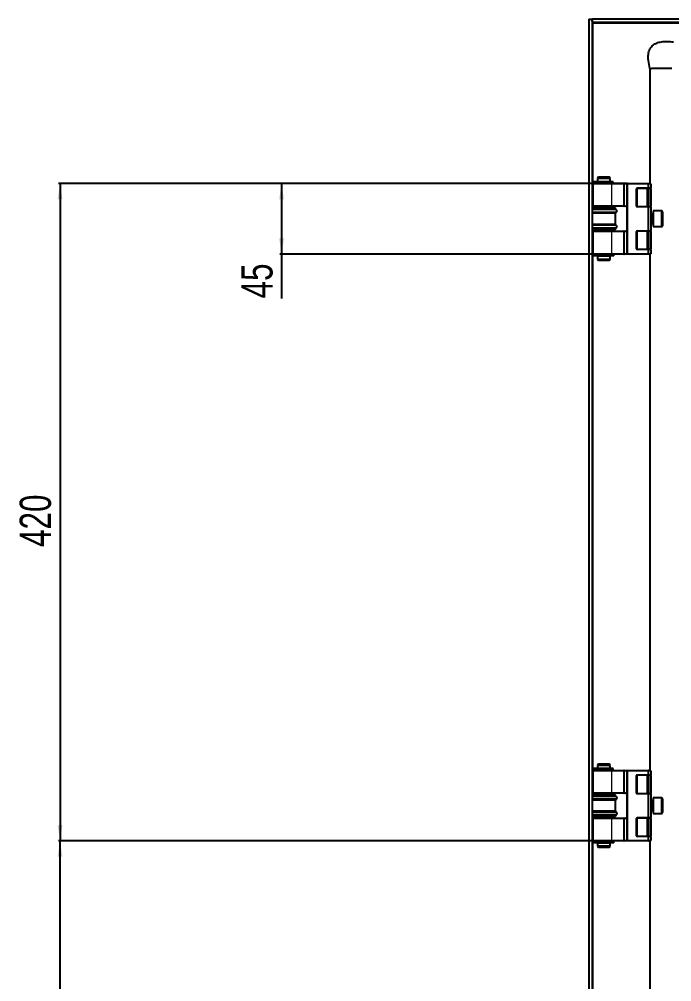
# Model space of a CAD drawing. Header units: millimetres. Extents: x -1434 to 3240, y -1538 to 1219.
# Drawn here: x -1434 to -1017, y -59 to 556 of the extents above; entities that cross this region are included whole.
import ezdxf

# ---------------------------------------------------------------- set-up
doc = ezdxf.new("R2010")
doc.units = ezdxf.units.MM
doc.layers.add('FORMAT', color=7, linetype='Continuous')
doc.styles.add('SLDTEXTSTYLE0', font='TXT', dxfattribs={"width": 0.75})
doc.dimstyles.new('SLDDIMSTYLE0', dxfattribs={"dimtxt": 20, "dimasz": 10, "dimexe": 0, "dimexo": 0.0625, "dimgap": 5, "dimtad": 2, "dimdec": 1, "dimrnd": 1e-09, "dimzin": 12, "dimdsep": 46, "dimtxsty": 'SLDTEXTSTYLE0', "dimsah": 1, "dimcen": 0.09, "dimadec": 0, "dimazin": 3, "dimtfac": 1, "dimtofl": 0, "dimtmove": 0, "dimatfit": 3, "dimfxl": 0, "dimfrac": 2, "dimtolj": 1, "dimtzin": 12, "dimarcsym": 0})

# ---------------------------------------------------------------- blocks, each defined once
blk = doc.blocks.new('_D_6')
at = {"layer": 'FORMAT'}
for p, q in [((-1066.75, 451.28), (-1408.51, 451.28)), ((-1407.51, 451.28), (-1407.51, 31.28)), ((-1055.14, 31.28), (-1408.51, 31.28))]:
    blk.add_line(p, q, dxfattribs=at)
for points in [[(-1407.51, 451.28), (-1409.05, 441.28), (-1405.98, 441.28)], [(-1407.51, 31.28), (-1405.98, 41.28), (-1409.05, 41.28)]]:
    blk.add_solid(points, dxfattribs=at)
at = {"layer": 'FORMAT', "insert": (-1433.3, 219.12), "char_height": 20, "attachment_point": 1, "rotation": 90, "style": 'SLDTEXTSTYLE0'}
blk.add_mtext('420', dxfattribs=at)
blk = doc.blocks.new('_D_7')
at = {"layer": 'FORMAT'}
for p, q in [((-1044.75, 31.28), (-1408.51, 31.28)), ((-1407.51, -473.72), (-1407.51, 31.28)), ((-1044.75, -473.72), (-1408.51, -473.72))]:
    blk.add_line(p, q, dxfattribs=at)
for points in [[(-1407.51, 31.28), (-1409.05, 21.28), (-1405.98, 21.28)], [(-1407.51, -473.72), (-1405.98, -463.72), (-1409.05, -463.72)]]:
    blk.add_solid(points, dxfattribs=at)
at = {"layer": 'FORMAT', "insert": (-1433.3, -243.38), "char_height": 20, "attachment_point": 1, "rotation": 90, "style": 'SLDTEXTSTYLE0'}
blk.add_mtext('505', dxfattribs=at)
blk = doc.blocks.new('_D_10')
at = {"layer": 'FORMAT'}
for p, q in [((-1044.75, 451.28), (-1266.93, 451.28)), ((-1265.93, 451.28), (-1265.93, 406.28)), ((-1044.75, 406.28), (-1266.93, 406.28)), ((-1265.93, 406.28), (-1265.93, 377.92))]:
    blk.add_line(p, q, dxfattribs=at)
for points in [[(-1265.93, 451.28), (-1267.47, 441.28), (-1264.39, 441.28)], [(-1265.93, 406.28), (-1264.39, 416.28), (-1267.47, 416.28)]]:
    blk.add_solid(points, dxfattribs=at)
at = {"layer": 'FORMAT', "insert": (-1291.71, 377.92), "char_height": 20, "attachment_point": 1, "rotation": 90, "style": 'SLDTEXTSTYLE0'}
blk.add_mtext('45', dxfattribs=at)

msp = doc.modelspace()

# ---------------------------------------------------------------- linework, layer by layer
at = {"color": 7, "linetype": 'Continuous', "lineweight": 25}
for p, q in [((-1069.44, 556.28), (-1067.44, 556.28)), ((-1069.44, 556.28), (-1069.44, -998.72)), ((-1067.44, 556.28), (-1067.44, -998.72)), ((-1067.14, 554.28), (-1067.14, 556.28)), ((-376.74, 556.28), (-1067.14, 556.28)), ((-376.74, 554.28), (-1067.14, 554.28)), ((-1066.84, 553.68), (-1067.04, 554.28)), ((-1030.44, 524.78), (-1030.44, 451.28)), ((-1027.16, 524.78), (-1029.46, 524.78)), ((-1027.01, 524.78), (-1027.16, 524.78)), ((-1019.87, 524.78), (-1027.01, 524.78)), ((-1019.81, 524.78), (-1019.87, 524.78)), ((-1017.42, 524.78), (-1019.81, 524.78)), ((-1016.55, 524.78), (-1017.42, 524.78)), ((-1063.36, 455.53), (-1063.94, 454.53)), ((-1063.36, 455.53), (-1060.39, 455.53)), ((-1060.39, 455.53), (-1056.52, 455.53)), ((-1055.94, 454.53), (-1056.52, 455.53)), ((-1067.09, 452.48), (-1067.09, 451.58)), ((-1054.1, 452.48), (-1067.09, 452.48)), ((-1054.1, 451.58), (-1067.09, 451.58)), ((-1066.94, 451.08), (-1066.94, 436.98)), ((-1066.74, 451.28), (-1055.13, 451.28)), ((-1063.94, 454.53), (-1063.94, 452.53)), ((-1060.47, 454.53), (-1063.94, 454.53)), ((-1063.94, 452.53), (-1060.47, 452.53)), ((-1063.94, 451.53), (-1063.94, 451.28)), ((-1063.94, 451.53), (-1060.47, 451.53)), ((-1063.44, 452.53), (-1063.44, 452.48)), ((-1063.44, 451.58), (-1063.44, 451.53)), ((-1055.94, 454.53), (-1060.47, 454.53)), ((-1060.47, 452.53), (-1055.94, 452.53)), ((-1060.47, 451.53), (-1055.94, 451.53)), ((-1056.44, 452.48), (-1056.44, 452.53)), ((-1056.44, 451.53), (-1056.44, 451.58)), ((-1055.94, 452.53), (-1055.94, 454.53)), ((-1055.94, 451.28), (-1055.94, 451.53)), ((-1055.13, 451.28), (-1047.24, 451.28)), ((-1054.02, 452.48), (-1054.1, 452.48)), ((-1054.02, 451.58), (-1054.1, 451.58)), ((-1054.02, 451.58), (-1054.02, 452.48)), ((-1054, 452.48), (-1054.02, 452.48)), ((-1054, 451.58), (-1054.02, 451.58)), ((-1054, 451.58), (-1054, 452.48)), ((-1046.96, 451.28), (-1047.24, 451.28)), ((-1046.96, 451.28), (-1044.74, 451.28)), ((-1044.94, 406.48), (-1044.94, 451.08)), ((-1044.74, 451.28), (-1031.52, 451.28)), ((-1031.52, 451.28), (-1030.14, 451.28)), ((-1031.44, 448.58), (-1031.44, 451.08)), ((-1029.94, 451.08), (-1029.94, 448.58)), ((-1038.94, 447.98), (-1038.94, 436.88)), ((-1031.56, 448.28), (-1038.64, 448.28)), ((-1031.94, 447.98), (-1031.94, 436.88)), ((-1030.24, 448.28), (-1031.56, 448.28)), ((-1029.94, 447.98), (-1029.94, 448.58)), ((-1029.94, 447.98), (-1029.94, 436.88)), ((-1055.13, 436.78), (-1066.74, 436.78)), ((-1063.94, 436.78), (-1063.94, 435.78)), ((-1055.94, 435.78), (-1055.94, 436.78)), ((-1047.24, 436.78), (-1055.13, 436.78)), ((-1047.24, 436.78), (-1046.96, 436.78)), ((-1046.44, 436.78), (-1046.96, 436.78)), ((-1029.94, 436.28), (-1029.94, 436.88)), ((-1067.44, 435.78), (-1052.44, 435.78)), ((-1052.44, 435.18), (-1067.44, 435.18)), ((-1052.44, 432.38), (-1067.44, 432.38)), ((-1052.44, 435.18), (-1052.44, 435.78)), ((-1051.74, 434.5), (-1052.44, 435.18)), ((-1052.44, 432.38), (-1051.74, 433.07)), ((-1052.44, 425.18), (-1052.44, 432.38)), ((-1038.64, 436.58), (-1031.56, 436.58)), ((-1031.56, 436.58), (-1030.24, 436.58)), ((-1031.44, 421.28), (-1031.44, 436.28)), ((-1029.94, 436.28), (-1029.94, 421.28)), ((-1028.69, 431.78), (-1029.94, 431.78)), ((-1023.04, 433.78), (-1028.44, 433.78)), ((-1028.44, 433.78), (-1028.44, 423.78)), ((-1022.44, 433.18), (-1022.44, 424.38)), ((-1052.44, 425.18), (-1067.44, 425.18)), ((-1051.74, 424.5), (-1052.44, 425.18)), ((-1029.94, 425.78), (-1028.69, 425.78)), ((-1052.44, 422.38), (-1067.44, 422.38)), ((-1067.44, 421.78), (-1052.44, 421.78)), ((-1066.94, 420.58), (-1066.94, 406.48)), ((-1066.74, 420.78), (-1055.13, 420.78)), ((-1063.94, 421.78), (-1063.94, 420.78)), ((-1055.94, 420.78), (-1055.94, 421.78)), ((-1055.13, 420.78), (-1047.24, 420.78)), ((-1052.44, 422.38), (-1051.74, 423.07)), ((-1052.44, 421.78), (-1052.44, 422.38)), ((-1046.96, 420.78), (-1047.24, 420.78)), ((-1046.96, 420.78), (-1046.44, 420.78)), ((-1038.94, 420.68), (-1038.94, 409.58)), ((-1031.56, 420.98), (-1038.64, 420.98)), ((-1031.94, 420.68), (-1031.94, 409.58)), ((-1030.24, 420.98), (-1031.56, 420.98)), ((-1029.94, 420.68), (-1029.94, 421.28)), ((-1029.94, 420.68), (-1029.94, 409.58)), ((-1028.44, 423.78), (-1023.04, 423.78)), ((-1067.09, 405.98), (-1067.09, 405.08)), ((-1053.62, 405.98), (-1067.09, 405.98)), ((-1055.13, 406.28), (-1066.74, 406.28)), ((-1063.94, 406.28), (-1063.94, 406.03)), ((-1063.94, 406.03), (-1060.47, 406.03)), ((-1063.44, 406.03), (-1063.44, 405.98)), ((-1060.47, 406.03), (-1055.94, 406.03)), ((-1056.44, 405.98), (-1056.44, 406.03)), ((-1055.94, 406.03), (-1055.94, 406.28)), ((-1047.24, 406.28), (-1055.13, 406.28)), ((-1053.57, 405.98), (-1053.62, 405.98)), ((-1053.57, 405.08), (-1053.57, 405.98)), ((-1047.24, 406.28), (-1046.96, 406.28)), ((-1044.74, 406.28), (-1046.96, 406.28)), ((-1031.52, 406.28), (-1044.74, 406.28)), ((-1038.64, 409.28), (-1031.56, 409.28)), ((-1031.56, 409.28), (-1030.24, 409.28)), ((-1030.14, 406.28), (-1031.52, 406.28)), ((-1031.44, 406.48), (-1031.44, 408.98)), ((-1030.44, 406.28), (-1030.44, 76.28)), ((-1029.94, 408.98), (-1029.94, 409.58)), ((-1029.94, 408.98), (-1029.94, 406.48)), ((-1053.62, 405.08), (-1067.09, 405.08)), ((-1063.94, 405.03), (-1063.94, 403.03)), ((-1063.94, 405.03), (-1060.47, 405.03)), ((-1063.94, 403.03), (-1063.36, 402.03)), ((-1063.94, 403.03), (-1055.94, 403.03)), ((-1063.44, 405.08), (-1063.44, 405.03)), ((-1056.52, 402.03), (-1063.36, 402.03)), ((-1060.47, 405.03), (-1055.94, 405.03)), ((-1056.52, 402.03), (-1055.94, 403.03)), ((-1056.44, 405.03), (-1056.44, 405.08)), ((-1055.94, 403.03), (-1055.94, 405.03)), ((-1053.57, 405.08), (-1053.62, 405.08)), ((-1063.36, 80.53), (-1063.94, 79.53)), ((-1063.36, 80.53), (-1060.39, 80.53)), ((-1060.39, 80.53), (-1056.52, 80.53)), ((-1055.94, 79.53), (-1056.52, 80.53)), ((-1067.09, 77.48), (-1067.09, 76.58)), ((-1054.1, 77.48), (-1067.09, 77.48)), ((-1054.1, 76.58), (-1067.09, 76.58)), ((-1066.94, 76.08), (-1066.94, 61.98)), ((-1066.74, 76.28), (-1055.13, 76.28)), ((-1063.94, 79.53), (-1063.94, 77.53)), ((-1060.47, 79.53), (-1063.94, 79.53)), ((-1063.94, 77.53), (-1060.47, 77.53)), ((-1063.94, 76.53), (-1063.94, 76.28)), ((-1063.94, 76.53), (-1060.47, 76.53)), ((-1063.44, 77.53), (-1063.44, 77.48)), ((-1063.44, 76.58), (-1063.44, 76.53)), ((-1055.94, 79.53), (-1060.47, 79.53)), ((-1060.47, 77.53), (-1055.94, 77.53)), ((-1060.47, 76.53), (-1055.94, 76.53)), ((-1056.44, 77.48), (-1056.44, 77.53)), ((-1056.44, 76.53), (-1056.44, 76.58)), ((-1055.94, 77.53), (-1055.94, 79.53)), ((-1055.94, 76.28), (-1055.94, 76.53)), ((-1055.13, 76.28), (-1047.24, 76.28)), ((-1054.02, 77.48), (-1054.1, 77.48)), ((-1054.02, 76.58), (-1054.1, 76.58)), ((-1054.02, 76.58), (-1054.02, 77.48)), ((-1054, 77.48), (-1054.02, 77.48)), ((-1054, 76.58), (-1054.02, 76.58)), ((-1054, 76.58), (-1054, 77.48)), ((-1046.96, 76.28), (-1047.24, 76.28)), ((-1046.96, 76.28), (-1044.74, 76.28)), ((-1044.94, 31.48), (-1044.94, 76.08)), ((-1044.74, 76.28), (-1031.52, 76.28)), ((-1031.52, 76.28), (-1030.14, 76.28)), ((-1031.44, 73.58), (-1031.44, 76.08)), ((-1029.94, 76.08), (-1029.94, 73.58)), ((-1038.94, 72.98), (-1038.94, 61.88)), ((-1031.56, 73.28), (-1038.64, 73.28)), ((-1031.94, 72.98), (-1031.94, 61.88)), ((-1030.24, 73.28), (-1031.56, 73.28)), ((-1029.94, 72.98), (-1029.94, 73.58)), ((-1029.94, 72.98), (-1029.94, 61.88)), ((-1055.13, 61.78), (-1066.74, 61.78)), ((-1063.94, 61.78), (-1063.94, 60.78)), ((-1055.94, 60.78), (-1055.94, 61.78)), ((-1047.24, 61.78), (-1055.13, 61.78)), ((-1047.24, 61.78), (-1046.96, 61.78)), ((-1046.44, 61.78), (-1046.96, 61.78)), ((-1038.64, 61.58), (-1031.56, 61.58)), ((-1031.56, 61.58), (-1030.24, 61.58)), ((-1029.94, 61.28), (-1029.94, 61.88)), ((-1067.44, 60.78), (-1052.44, 60.78)), ((-1052.44, 60.18), (-1067.44, 60.18)), ((-1052.44, 57.38), (-1067.44, 57.38)), ((-1052.44, 60.18), (-1052.44, 60.78)), ((-1051.74, 59.5), (-1052.44, 60.18)), ((-1052.44, 57.38), (-1051.74, 58.07)), ((-1052.44, 50.18), (-1052.44, 57.38)), ((-1031.44, 46.28), (-1031.44, 61.28)), ((-1029.94, 61.28), (-1029.94, 46.28)), ((-1028.69, 56.78), (-1029.94, 56.78)), ((-1023.04, 58.78), (-1028.44, 58.78)), ((-1028.44, 58.78), (-1028.44, 48.78)), ((-1022.44, 58.18), (-1022.44, 49.38)), ((-1052.44, 50.18), (-1067.44, 50.18)), ((-1051.74, 49.5), (-1052.44, 50.18)), ((-1029.94, 50.78), (-1028.69, 50.78)), ((-1052.44, 47.38), (-1067.44, 47.38)), ((-1067.44, 46.78), (-1052.44, 46.78)), ((-1066.94, 45.58), (-1066.94, 31.48)), ((-1066.74, 45.78), (-1055.13, 45.78)), ((-1063.94, 46.78), (-1063.94, 45.78)), ((-1055.94, 45.78), (-1055.94, 46.78)), ((-1055.13, 45.78), (-1047.24, 45.78)), ((-1052.44, 47.38), (-1051.74, 48.07)), ((-1052.44, 46.78), (-1052.44, 47.38)), ((-1046.96, 45.78), (-1047.24, 45.78)), ((-1046.96, 45.78), (-1046.44, 45.78)), ((-1038.94, 45.68), (-1038.94, 34.58)), ((-1031.56, 45.98), (-1038.64, 45.98)), ((-1031.94, 45.68), (-1031.94, 34.58)), ((-1030.24, 45.98), (-1031.56, 45.98)), ((-1029.94, 45.68), (-1029.94, 46.28)), ((-1029.94, 45.68), (-1029.94, 34.58)), ((-1028.44, 48.78), (-1023.04, 48.78)), ((-1067.09, 30.98), (-1067.09, 30.08)), ((-1053.62, 30.98), (-1067.09, 30.98)), ((-1055.13, 31.28), (-1066.74, 31.28)), ((-1063.94, 31.28), (-1063.94, 31.03)), ((-1063.94, 31.03), (-1060.47, 31.03)), ((-1063.44, 31.03), (-1063.44, 30.98)), ((-1060.47, 31.03), (-1055.94, 31.03)), ((-1056.44, 30.98), (-1056.44, 31.03)), ((-1055.94, 31.03), (-1055.94, 31.28)), ((-1047.24, 31.28), (-1055.13, 31.28)), ((-1053.57, 30.98), (-1053.62, 30.98)), ((-1053.57, 30.08), (-1053.57, 30.98)), ((-1047.24, 31.28), (-1046.96, 31.28)), ((-1044.74, 31.28), (-1046.96, 31.28)), ((-1031.52, 31.28), (-1044.74, 31.28)), ((-1038.64, 34.28), (-1031.56, 34.28)), ((-1031.56, 34.28), (-1030.24, 34.28)), ((-1030.14, 31.28), (-1031.52, 31.28)), ((-1031.44, 31.48), (-1031.44, 33.98)), ((-1030.44, 31.28), (-1030.44, -473.72)), ((-1029.94, 33.98), (-1029.94, 34.58)), ((-1029.94, 33.98), (-1029.94, 31.48)), ((-1053.62, 30.08), (-1067.09, 30.08)), ((-1063.94, 30.03), (-1063.94, 28.03)), ((-1063.94, 30.03), (-1060.47, 30.03)), ((-1063.94, 28.03), (-1063.36, 27.03)), ((-1063.94, 28.03), (-1055.94, 28.03)), ((-1063.44, 30.08), (-1063.44, 30.03)), ((-1056.52, 27.03), (-1063.36, 27.03)), ((-1060.47, 30.03), (-1055.94, 30.03)), ((-1056.52, 27.03), (-1055.94, 28.03)), ((-1056.44, 30.03), (-1056.44, 30.08)), ((-1055.94, 28.03), (-1055.94, 30.03)), ((-1053.57, 30.08), (-1053.62, 30.08))]:
    msp.add_line(p, q, dxfattribs=at)
at = {"color": 8, "linetype": 'Continuous', "lineweight": 18}
for p, q in [((-1066.84, 452.48), (-1066.84, 553.68)), ((-1066.84, 553.68), (-971.41, 553.68)), ((-1054.99, 451.08), (-1066.94, 451.08)), ((-1066.84, 451.26), (-1066.84, 451.58)), ((-1054.99, 451.08), (-1054.99, 436.98)), ((-1047.1, 451.08), (-1054.99, 451.08)), ((-1054.1, 451.58), (-1054.1, 452.48)), ((-1047.1, 436.98), (-1047.1, 451.08)), ((-1046.96, 451.08), (-1047.1, 451.08)), ((-1046.96, 451.08), (-1046.96, 451.28)), ((-1046.96, 451.08), (-1046.96, 436.98)), ((-1044.94, 451.08), (-1046.96, 451.08)), ((-1044.94, 451.08), (-1044.74, 451.08)), ((-1044.74, 451.28), (-1044.74, 451.08)), ((-1031.44, 451.08), (-1044.74, 451.08)), ((-1044.74, 451.08), (-1044.74, 406.48)), ((-1029.94, 451.08), (-1031.44, 451.08)), ((-1039.24, 436.88), (-1039.24, 447.98)), ((-1039.24, 447.98), (-1038.94, 447.98)), ((-1038.94, 447.98), (-1038.64, 447.98)), ((-1038.64, 448.58), (-1031.44, 448.58)), ((-1038.64, 448.58), (-1038.64, 448.28)), ((-1038.64, 448.28), (-1038.64, 447.98)), ((-1032.24, 447.98), (-1038.64, 447.98)), ((-1038.64, 447.98), (-1038.64, 436.88)), ((-1032.24, 448.28), (-1032.24, 447.98)), ((-1032.24, 447.98), (-1031.94, 447.98)), ((-1032.24, 436.88), (-1032.24, 447.98)), ((-1031.94, 447.98), (-1031.64, 447.98)), ((-1031.64, 448.28), (-1031.64, 447.98)), ((-1030.24, 447.98), (-1031.64, 447.98)), ((-1031.64, 447.98), (-1031.64, 436.88)), ((-1031.44, 448.58), (-1029.94, 448.58)), ((-1030.24, 448.28), (-1030.24, 447.98)), ((-1029.94, 447.98), (-1030.24, 447.98)), ((-1030.24, 436.88), (-1030.24, 447.98)), ((-1066.94, 436.98), (-1054.99, 436.98)), ((-1066.84, 435.78), (-1066.84, 436.81)), ((-1054.99, 436.98), (-1047.1, 436.98)), ((-1046.96, 436.98), (-1047.1, 436.98)), ((-1046.96, 436.78), (-1046.96, 436.98)), ((-1046.96, 436.98), (-1046.44, 436.98)), ((-1046.44, 436.78), (-1046.44, 436.98)), ((-1038.94, 436.88), (-1039.24, 436.88)), ((-1038.64, 436.88), (-1038.94, 436.88)), ((-1038.64, 436.88), (-1032.24, 436.88)), ((-1038.64, 436.88), (-1038.64, 436.58)), ((-1032.24, 436.88), (-1032.24, 436.58)), ((-1031.94, 436.88), (-1032.24, 436.88)), ((-1031.64, 436.88), (-1031.94, 436.88)), ((-1031.64, 436.88), (-1030.24, 436.88)), ((-1031.64, 436.88), (-1031.64, 436.58)), ((-1030.24, 436.88), (-1030.24, 436.58)), ((-1030.24, 436.88), (-1029.94, 436.88)), ((-1051.74, 434.5), (-1067.44, 434.5)), ((-1051.74, 433.07), (-1067.44, 433.07)), ((-1038.64, 436.58), (-1038.64, 436.28)), ((-1031.44, 436.28), (-1038.64, 436.28)), ((-1029.94, 436.28), (-1031.44, 436.28)), ((-1028.69, 428.78), (-1028.69, 431.78)), ((-1023.04, 423.78), (-1023.04, 433.78)), ((-1051.74, 424.5), (-1067.44, 424.5)), ((-1028.69, 425.78), (-1028.69, 428.78)), ((-1051.74, 423.07), (-1067.44, 423.07)), ((-1054.99, 420.58), (-1066.94, 420.58)), ((-1066.84, 420.76), (-1066.84, 421.78)), ((-1054.99, 420.58), (-1054.99, 406.48)), ((-1047.1, 420.58), (-1054.99, 420.58)), ((-1047.1, 406.48), (-1047.1, 420.58)), ((-1047.1, 420.58), (-1046.96, 420.58)), ((-1046.96, 420.58), (-1046.96, 420.78)), ((-1046.96, 420.58), (-1046.96, 406.48)), ((-1046.44, 420.58), (-1046.96, 420.58)), ((-1046.44, 420.58), (-1046.44, 420.78)), ((-1039.24, 409.58), (-1039.24, 420.68)), ((-1039.24, 420.68), (-1038.94, 420.68)), ((-1038.94, 420.68), (-1038.64, 420.68)), ((-1038.64, 421.28), (-1031.44, 421.28)), ((-1038.64, 420.98), (-1038.64, 421.28)), ((-1038.64, 420.98), (-1038.64, 420.68)), ((-1032.24, 420.68), (-1038.64, 420.68)), ((-1038.64, 420.68), (-1038.64, 409.58)), ((-1032.24, 420.98), (-1032.24, 420.68)), ((-1032.24, 420.68), (-1031.94, 420.68)), ((-1032.24, 409.58), (-1032.24, 420.68)), ((-1031.94, 420.68), (-1031.64, 420.68)), ((-1031.64, 420.68), (-1031.64, 420.98)), ((-1030.24, 420.68), (-1031.64, 420.68)), ((-1031.64, 420.68), (-1031.64, 409.58)), ((-1031.44, 421.28), (-1029.94, 421.28)), ((-1030.24, 420.68), (-1030.24, 420.98)), ((-1030.24, 420.68), (-1029.94, 420.68)), ((-1030.24, 409.58), (-1030.24, 420.68)), ((-1066.94, 406.48), (-1054.99, 406.48)), ((-1066.84, 405.98), (-1066.84, 406.31)), ((-1054.99, 406.48), (-1047.1, 406.48)), ((-1053.62, 405.08), (-1053.62, 405.98)), ((-1047.1, 406.48), (-1046.96, 406.48)), ((-1046.96, 406.28), (-1046.96, 406.48)), ((-1046.96, 406.48), (-1044.94, 406.48)), ((-1044.74, 406.48), (-1044.94, 406.48)), ((-1044.74, 406.48), (-1031.44, 406.48)), ((-1044.74, 406.48), (-1044.74, 406.28)), ((-1039.24, 409.58), (-1038.94, 409.58)), ((-1038.94, 409.58), (-1038.64, 409.58)), ((-1038.64, 409.58), (-1032.24, 409.58)), ((-1038.64, 409.58), (-1038.64, 409.28)), ((-1038.64, 408.98), (-1038.64, 409.28)), ((-1031.44, 408.98), (-1038.64, 408.98)), ((-1032.24, 409.58), (-1032.24, 409.28)), ((-1032.24, 409.58), (-1031.94, 409.58)), ((-1031.94, 409.58), (-1031.64, 409.58)), ((-1031.64, 409.28), (-1031.64, 409.58)), ((-1031.64, 409.58), (-1030.24, 409.58)), ((-1029.94, 408.98), (-1031.44, 408.98)), ((-1031.44, 406.48), (-1029.94, 406.48)), ((-1030.24, 409.28), (-1030.24, 409.58)), ((-1030.24, 409.58), (-1029.94, 409.58)), ((-1066.84, 77.48), (-1066.84, 405.08)), ((-1054.99, 76.08), (-1066.94, 76.08)), ((-1066.84, 76.26), (-1066.84, 76.58)), ((-1054.99, 76.08), (-1054.99, 61.98)), ((-1047.1, 76.08), (-1054.99, 76.08)), ((-1054.1, 76.58), (-1054.1, 77.48)), ((-1047.1, 61.98), (-1047.1, 76.08)), ((-1046.96, 76.08), (-1047.1, 76.08)), ((-1046.96, 76.08), (-1046.96, 76.28)), ((-1046.96, 76.08), (-1046.96, 61.98)), ((-1044.94, 76.08), (-1046.96, 76.08)), ((-1044.94, 76.08), (-1044.74, 76.08)), ((-1044.74, 76.28), (-1044.74, 76.08)), ((-1031.44, 76.08), (-1044.74, 76.08)), ((-1044.74, 76.08), (-1044.74, 31.48)), ((-1029.94, 76.08), (-1031.44, 76.08)), ((-1039.24, 61.88), (-1039.24, 72.98)), ((-1039.24, 72.98), (-1038.94, 72.98)), ((-1038.94, 72.98), (-1038.64, 72.98)), ((-1038.64, 73.58), (-1031.44, 73.58)), ((-1038.64, 73.58), (-1038.64, 73.28)), ((-1038.64, 73.28), (-1038.64, 72.98)), ((-1032.24, 72.98), (-1038.64, 72.98)), ((-1038.64, 72.98), (-1038.64, 61.88)), ((-1032.24, 73.28), (-1032.24, 72.98)), ((-1032.24, 72.98), (-1031.94, 72.98)), ((-1032.24, 61.88), (-1032.24, 72.98)), ((-1031.94, 72.98), (-1031.64, 72.98)), ((-1031.64, 73.28), (-1031.64, 72.98)), ((-1030.24, 72.98), (-1031.64, 72.98)), ((-1031.64, 72.98), (-1031.64, 61.88)), ((-1031.44, 73.58), (-1029.94, 73.58)), ((-1030.24, 73.28), (-1030.24, 72.98)), ((-1029.94, 72.98), (-1030.24, 72.98)), ((-1030.24, 61.88), (-1030.24, 72.98)), ((-1066.94, 61.98), (-1054.99, 61.98)), ((-1066.84, 60.78), (-1066.84, 61.81)), ((-1054.99, 61.98), (-1047.1, 61.98)), ((-1046.96, 61.98), (-1047.1, 61.98)), ((-1046.96, 61.78), (-1046.96, 61.98)), ((-1046.96, 61.98), (-1046.44, 61.98)), ((-1046.44, 61.78), (-1046.44, 61.98)), ((-1038.94, 61.88), (-1039.24, 61.88)), ((-1038.64, 61.88), (-1038.94, 61.88)), ((-1038.64, 61.88), (-1032.24, 61.88)), ((-1038.64, 61.88), (-1038.64, 61.58)), ((-1038.64, 61.58), (-1038.64, 61.28)), ((-1032.24, 61.88), (-1032.24, 61.58)), ((-1031.94, 61.88), (-1032.24, 61.88)), ((-1031.64, 61.88), (-1031.94, 61.88)), ((-1031.64, 61.88), (-1030.24, 61.88)), ((-1031.64, 61.88), (-1031.64, 61.58)), ((-1030.24, 61.88), (-1030.24, 61.58)), ((-1030.24, 61.88), (-1029.94, 61.88)), ((-1051.74, 59.5), (-1067.44, 59.5)), ((-1051.74, 58.07), (-1067.44, 58.07)), ((-1031.44, 61.28), (-1038.64, 61.28)), ((-1029.94, 61.28), (-1031.44, 61.28)), ((-1028.69, 53.78), (-1028.69, 56.78)), ((-1023.04, 48.78), (-1023.04, 58.78)), ((-1051.74, 49.5), (-1067.44, 49.5)), ((-1028.69, 50.78), (-1028.69, 53.78)), ((-1051.74, 48.07), (-1067.44, 48.07)), ((-1054.99, 45.58), (-1066.94, 45.58)), ((-1066.84, 45.76), (-1066.84, 46.78)), ((-1054.99, 45.58), (-1054.99, 31.48)), ((-1047.1, 45.58), (-1054.99, 45.58)), ((-1047.1, 31.48), (-1047.1, 45.58)), ((-1047.1, 45.58), (-1046.96, 45.58)), ((-1046.96, 45.58), (-1046.96, 45.78)), ((-1046.96, 45.58), (-1046.96, 31.48)), ((-1046.44, 45.58), (-1046.96, 45.58)), ((-1046.44, 45.58), (-1046.44, 45.78)), ((-1039.24, 34.58), (-1039.24, 45.68)), ((-1039.24, 45.68), (-1038.94, 45.68)), ((-1038.94, 45.68), (-1038.64, 45.68)), ((-1038.64, 46.28), (-1031.44, 46.28)), ((-1038.64, 45.98), (-1038.64, 46.28)), ((-1038.64, 45.98), (-1038.64, 45.68)), ((-1032.24, 45.68), (-1038.64, 45.68)), ((-1038.64, 45.68), (-1038.64, 34.58)), ((-1032.24, 45.98), (-1032.24, 45.68)), ((-1032.24, 45.68), (-1031.94, 45.68)), ((-1032.24, 34.58), (-1032.24, 45.68)), ((-1031.94, 45.68), (-1031.64, 45.68)), ((-1031.64, 45.68), (-1031.64, 45.98)), ((-1030.24, 45.68), (-1031.64, 45.68)), ((-1031.64, 45.68), (-1031.64, 34.58)), ((-1031.44, 46.28), (-1029.94, 46.28)), ((-1030.24, 45.68), (-1030.24, 45.98)), ((-1030.24, 45.68), (-1029.94, 45.68)), ((-1030.24, 34.58), (-1030.24, 45.68)), ((-1066.94, 31.48), (-1054.99, 31.48)), ((-1066.84, 30.98), (-1066.84, 31.31)), ((-1054.99, 31.48), (-1047.1, 31.48)), ((-1053.62, 30.08), (-1053.62, 30.98)), ((-1047.1, 31.48), (-1046.96, 31.48)), ((-1046.96, 31.28), (-1046.96, 31.48)), ((-1046.96, 31.48), (-1044.94, 31.48)), ((-1044.74, 31.48), (-1044.94, 31.48)), ((-1044.74, 31.48), (-1031.44, 31.48)), ((-1044.74, 31.48), (-1044.74, 31.28)), ((-1039.24, 34.58), (-1038.94, 34.58)), ((-1038.94, 34.58), (-1038.64, 34.58)), ((-1038.64, 34.58), (-1032.24, 34.58)), ((-1038.64, 34.58), (-1038.64, 34.28)), ((-1038.64, 33.98), (-1038.64, 34.28)), ((-1031.44, 33.98), (-1038.64, 33.98)), ((-1032.24, 34.58), (-1032.24, 34.28)), ((-1032.24, 34.58), (-1031.94, 34.58)), ((-1031.94, 34.58), (-1031.64, 34.58)), ((-1031.64, 34.28), (-1031.64, 34.58)), ((-1031.64, 34.58), (-1030.24, 34.58)), ((-1029.94, 33.98), (-1031.44, 33.98)), ((-1031.44, 31.48), (-1029.94, 31.48)), ((-1030.24, 34.28), (-1030.24, 34.58)), ((-1030.24, 34.58), (-1029.94, 34.58)), ((-1066.84, -472.52), (-1066.84, 30.08))]:
    msp.add_line(p, q, dxfattribs=at)
at = {"color": 7, "linetype": 'Continuous', "lineweight": 25}
for centre, radius, start, end in [((-1066.74, 451.08), 0.2, 90, 180), ((-1044.74, 451.08), 0.2, 90, 180), ((-1030.14, 451.08), 0.2, 0, 90), ((-1038.64, 447.98), 0.3, 90, 180), ((-1031.64, 447.98), 0.3, 90, 180), ((-1030.24, 448.58), 0.3, 270, 0), ((-1066.74, 436.98), 0.2, 180, 270), ((-1046.44, 435.28), 1.5, 0, 90), ((-1038.64, 436.88), 0.3, 180, 270), ((-1031.64, 436.88), 0.3, 180, 270), ((-1052.44, 433.78), 1, 314.427, 45.573), ((-1030.24, 436.28), 0.3, 0, 90), ((-1028.69, 432.03), 0.25, 270, 360), ((-1023.04, 433.18), 0.6, 360, 90), ((-1052.44, 423.78), 1, 314.427, 45.573), ((-1028.69, 425.53), 0.25, 0, 90), ((-1023.04, 424.38), 0.6, 270, 0), ((-1066.74, 420.58), 0.2, 90, 180), ((-1046.44, 422.28), 1.5, 270, 0), ((-1038.64, 420.68), 0.3, 90, 180), ((-1031.64, 420.68), 0.3, 90, 180), ((-1030.24, 421.28), 0.3, 270, 0), ((-1066.74, 406.48), 0.2, 180, 270), ((-1044.74, 406.48), 0.2, 180, 270), ((-1038.64, 409.58), 0.3, 180, 270), ((-1031.64, 409.58), 0.3, 180, 270), ((-1030.24, 408.98), 0.3, 0, 90), ((-1030.14, 406.48), 0.2, 270, 0), ((-1066.74, 76.08), 0.2, 90, 180), ((-1044.74, 76.08), 0.2, 90, 180), ((-1030.14, 76.08), 0.2, 0, 90), ((-1038.64, 72.98), 0.3, 90, 180), ((-1031.64, 72.98), 0.3, 90, 180), ((-1030.24, 73.58), 0.3, 270, 0), ((-1066.74, 61.98), 0.2, 180, 270), ((-1046.44, 60.28), 1.5, 0, 90), ((-1038.64, 61.88), 0.3, 180, 270), ((-1031.64, 61.88), 0.3, 180, 270), ((-1030.24, 61.28), 0.3, 0, 90), ((-1052.44, 58.78), 1, 314.427, 45.573), ((-1028.69, 57.03), 0.25, 270, 360), ((-1023.04, 58.18), 0.6, 360, 90), ((-1052.44, 48.78), 1, 314.427, 45.573), ((-1028.69, 50.53), 0.25, 0, 90), ((-1023.04, 49.38), 0.6, 270, 0), ((-1066.74, 45.58), 0.2, 90, 180), ((-1046.44, 47.28), 1.5, 270, 0), ((-1038.64, 45.68), 0.3, 90, 180), ((-1031.64, 45.68), 0.3, 90, 180), ((-1030.24, 46.28), 0.3, 270, 0), ((-1066.74, 31.48), 0.2, 180, 270), ((-1044.74, 31.48), 0.2, 180, 270), ((-1038.64, 34.58), 0.3, 180, 270), ((-1031.64, 34.58), 0.3, 180, 270), ((-1030.24, 33.98), 0.3, 0, 90), ((-1030.14, 31.48), 0.2, 270, 0)]:
    msp.add_arc(centre, radius, start, end, dxfattribs=at)
at = {"color": 8, "linetype": 'Continuous', "lineweight": 18}
for centre, radius, start, end in [((-1055.17, 451.11), 0.179, 351.95053, 78.57825), ((-1047.28, 451.11), 0.179, 351.95053, 78.57825), ((-1038.64, 447.98), 0.6, 90, 180), ((-1055.17, 436.96), 0.179, 281.42175, 8.04947), ((-1047.28, 436.96), 0.179, 281.42175, 8.04947), ((-1046.44, 435.28), 1.7, 28.07249, 90), ((-1038.64, 436.88), 0.6, 180, 270), ((-1055.17, 420.61), 0.179, 351.95053, 78.57825), ((-1047.28, 420.61), 0.179, 351.95053, 78.57825), ((-1046.44, 422.28), 1.7, 270, 331.92751), ((-1038.64, 420.68), 0.6, 90, 180), ((-1055.17, 406.46), 0.179, 281.42175, 8.04947), ((-1047.28, 406.46), 0.179, 281.42175, 8.04947), ((-1038.64, 409.58), 0.6, 180, 270), ((-1055.17, 76.11), 0.179, 351.95053, 78.57825), ((-1047.28, 76.11), 0.179, 351.95053, 78.57825), ((-1038.64, 72.98), 0.6, 90, 180), ((-1055.17, 61.96), 0.179, 281.42175, 8.04947), ((-1047.28, 61.96), 0.179, 281.42175, 8.04947), ((-1046.44, 60.28), 1.7, 28.07249, 90), ((-1038.64, 61.88), 0.6, 180, 270), ((-1055.17, 45.61), 0.179, 351.95053, 78.57825), ((-1047.28, 45.61), 0.179, 351.95053, 78.57825), ((-1046.44, 47.28), 1.7, 270, 331.92751), ((-1038.64, 45.68), 0.6, 90, 180), ((-1055.17, 31.46), 0.179, 281.42175, 8.04947), ((-1047.28, 31.46), 0.179, 281.42175, 8.04947), ((-1038.64, 34.58), 0.6, 180, 270)]:
    msp.add_arc(centre, radius, start, end, dxfattribs=at)
at = {"color": 7, "linetype": 'Continuous', "lineweight": 25}
for centre, major_axis, start_param, end_param in [((-1031.52, 451.08), (0, 0.2), 4.712389, 6.283185), ((-1031.56, 448.58), (0, 0.3), 3.141593, 4.712389), ((-1031.56, 436.28), (0, 0.3), 4.712389, 6.283185), ((-1031.56, 421.28), (0, 0.3), 3.141593, 4.712389), ((-1031.56, 408.98), (0, 0.3), 4.712389, 6.283185), ((-1031.52, 406.48), (0, 0.2), 3.141593, 4.712389), ((-1031.52, 76.08), (0, 0.2), 4.712389, 6.283185), ((-1031.56, 73.58), (0, 0.3), 3.141593, 4.712389), ((-1031.56, 61.28), (0, 0.3), 4.712389, 6.283185), ((-1031.56, 46.28), (0, 0.3), 3.141593, 4.712389), ((-1031.56, 33.98), (0, 0.3), 4.712389, 6.283185), ((-1031.52, 31.48), (0, 0.2), 3.141593, 4.712389)]:
    msp.add_ellipse(centre, major_axis=major_axis, ratio=0.414214, start_param=start_param, end_param=end_param, dxfattribs=at)
for points, knots in [([(-1067.14, 554.58), (-1067.17, 554.66), (-1067.28, 554.98), (-1067.4, 555.55), (-1067.43, 556.04), (-1067.44, 556.28)], [0, 0, 0, 0, 0.141742, 0.566203, 1, 1, 1, 1]), ([(-1030.44, 524.78), (-1030.85, 526.46), (-1031.58, 529.5), (-1031.67, 533.81), (-1030.7, 537.37), (-1028.65, 539.82), (-1026.01, 541.24), (-1022.99, 541.98), (-1019.39, 542.19), (-1016.82, 541.92), (-1015.44, 541.78)], [0, 0, 0, 0, 0.176067, 0.318225, 0.435596, 0.543482, 0.633889, 0.737152, 0.858183, 1, 1, 1, 1])]:
    msp.add_open_spline(points, degree=3, knots=knots, dxfattribs=at)
for points in [[(-1067.14, 554.28), (-1067.11, 554.27), (-1067.06, 554.26), (-1066.99, 554.12), (-1066.91, 553.92), (-1066.86, 553.76), (-1066.84, 553.68)], [(-1030.44, 524.78), (-1030.4, 524.78), (-1030.31, 524.78), (-1029.74, 524.78), (-1029.46, 524.78)]]:
    msp.add_open_spline(points, degree=3, dxfattribs=at)

# ---------------------------------------------------------------- dimensions: what is measured, and where the dimension line sits
at = {"layer": 'FORMAT'}
for base, p1, p2, picture, middle in [((-1407.51, 31.28), (-1066.74, 451.28), (-1055.13, 31.28), '_D_6', (-1407.51, 241.28)), ((-1265.93, 406.28), (-1044.74, 451.28), (-1044.74, 406.28), '_D_10', (-1265.93, 392.7)), ((-1407.51, 31.28), (-1044.74, -473.72), (-1044.74, 31.28), '_D_7', (-1407.51, -221.22))]:
    dim = msp.add_linear_dim(base=base, p1=p1, p2=p2, angle=90, dimstyle='SLDDIMSTYLE0', dxfattribs=at)
    dim.commit()
    dim.dimension.update_dxf_attribs({"geometry": picture, "text_midpoint": middle, "dimtype": 160})

doc.saveas('drawing.dxf')
